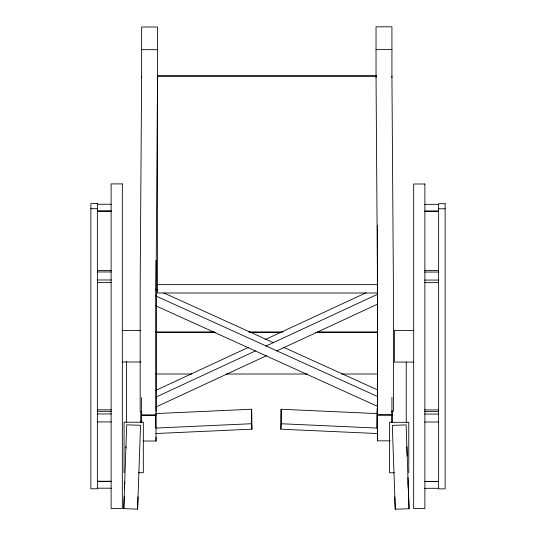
<?xml version="1.0" encoding="UTF-8"?>
<svg xmlns="http://www.w3.org/2000/svg" width="536" height="536" viewBox="0 0 536 536"><rect width="100%" height="100%" fill="white"/><g stroke="black" fill="none" stroke-linecap="round" stroke-linejoin="round"><path stroke-width="0.8" d="M143.226 441.028L156.023 441.028L156.023 437.041M377.538 405.109L377.538 440.833L390.335 440.833M377.532 390.262L377.538 304.408M141.631 76.34L140.171 284.643L140.171 411.548L141.846 411.548M157.53 76.34L156.07 284.643L156.07 411.548M123.796 508.631L126.737 424.813L140.546 425.296L137.605 509.12L123.796 508.631L124.231 496.363M124.613 485.368L124.513 488.256L124.734 481.951M125.92 448.069L125.973 446.635M138.027 496.839L137.605 509.12M281.132 409.249L281.132 423.742L377.043 428.076L377.043 413.591L281.132 409.249L280.864 429.182L377.759 433.57M280.864 429.182L281.132 423.742M377.043 413.591L377.31 408.144L377.043 428.076M377.451 404.539L376.775 406.02L155.815 305.795M140.626 422.194L141.806 421.055M155.802 390.375L248.382 347.402M265.079 339.65L366.008 292.803M155.996 397.096L255.411 350.946M266.03 346.015L377.585 294.237M155.976 406.985L266.774 355.556M276.636 350.98L377.565 304.126M251.645 409.236L155.742 413.578L155.742 428.063L251.645 423.721L251.645 409.236L251.913 429.168L155.855 433.517M395.246 509.2L409.048 508.718L406.114 424.894L392.305 425.376L395.246 509.2L394.811 496.932M376.031 49.486L391.93 49.486M141.631 49.687L157.53 49.687M376.533 75.656L157.463 75.656L157.463 292.998L377.371 292.998L377.371 225.247M157.463 76.34L376.533 76.34M97.371 204.25L111.28 204.25M424.72 204.343L438.629 204.343M90.865 208.698L97.371 208.698M438.629 208.799L445.135 208.799M97.371 211.037L111.28 211.037M97.371 211.11L111.28 211.11M424.72 211.137L438.629 211.137M424.72 211.204L438.629 211.204M97.371 270.459L111.28 270.459M424.72 270.559L438.629 270.559M97.371 271.96L111.28 271.96M424.72 272.06L438.629 272.06M97.371 279.98L111.28 279.98M424.72 280.08L438.629 280.08M97.371 282.546L111.28 282.546M424.72 282.64L438.629 282.64M157.463 284.643L377.371 284.643M122.335 330.404L140.827 330.404M413.665 330.504L394.369 330.504L394.369 362.088L413.665 362.088M155.862 331.925L214.46 331.925M248.784 331.925L283.109 331.925M317.426 331.925L377.699 331.925M155.862 332.481L215.298 332.481M249.622 332.481L281.434 332.481M315.751 332.481L377.699 332.481M122.335 361.988L140.827 361.988M155.862 374.014L191.855 374.014M226.179 374.014L307.383 374.014M341.707 374.014L377.699 374.014M97.371 409.819L111.28 409.819M424.72 409.913L438.629 409.913M97.371 411.326L111.28 411.326M391.716 411.347L393.391 411.347L393.391 284.442L391.93 76.139M424.72 411.427L438.629 411.427M97.371 413.966L111.28 413.966M424.72 414.067L438.629 414.067M377.545 414.663L391.93 414.663M141.631 414.857L156.023 414.857M377.532 415.266L391.93 415.266M141.631 415.467L156.03 415.467M97.371 421.933L111.28 421.933M424.72 422.026L438.629 422.026M138.509 472.705L143.326 472.705L143.326 422.227L124.064 422.227L124.064 472.705M394.335 472.786L389.525 472.786L389.525 422.308L408.787 422.308L408.787 472.786M97.371 481.288L111.28 481.288M97.371 481.355L111.28 481.355M424.72 481.382L438.629 481.382M424.72 481.449L438.629 481.449M97.371 488.202L111.28 488.202M424.72 488.303L438.629 488.303M155.514 289.185L157.798 290.217M163.895 292.984L273.615 342.759M283.517 347.248L377.237 389.759M155.708 295.899L377.431 396.479M391.561 421.638L392.741 422.783M251.645 423.721L251.913 429.168M406.878 446.716L407.206 456.036M408.11 482.038L408.338 488.343L408.311 487.606M409.048 508.718L407.956 477.576M376.031 76.139L377.491 284.442L377.491 411.347M406.248 362.142L406.248 422.308M392.104 410.61L392.104 422.308M391.93 77.452L391.93 26.8L376.031 26.8L376.031 77.452M391.93 397.256L391.93 422.462M377.545 292.803L377.538 440.833M157.53 77.653L157.53 27.001L141.631 27.001L141.631 77.653M156.023 260.422L156.023 441.028M141.631 397.457L141.631 422.844M140.747 411.36L140.747 422.227M126.603 361.224L126.603 422.227M122.335 183.902L111.126 183.902L111.126 508.49L122.335 508.49L122.335 183.902M424.874 184.002L413.665 184.002L413.665 508.59L424.874 508.59L424.874 184.002M97.371 203.613L90.865 203.613L90.865 488.785L97.371 488.785L97.371 203.613M445.135 203.707L438.629 203.707L438.629 488.879L445.135 488.879L445.135 203.707"/></g></svg>
